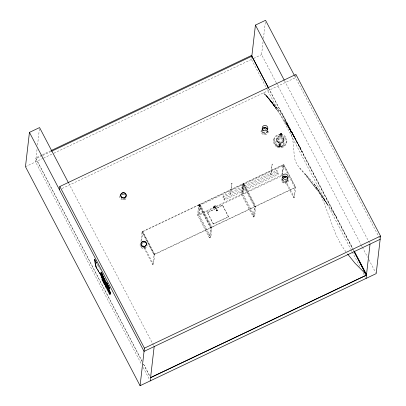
<?xml version="1.0" encoding="UTF-8"?>
<svg xmlns="http://www.w3.org/2000/svg" width="406" height="406" viewBox="0 0 406 406"><rect width="100%" height="100%" fill="white"/><g stroke="black" fill="none" stroke-linecap="round" stroke-linejoin="round"><path stroke-width="0.3" stroke-dasharray="2.03 1.52" d="M280.434 134.239L280.744 133.143M270.69 174.879L272.157 163.994L271.091 174.956L270.69 174.879L271.091 174.966M271.929 164.207L272.335 164.212M101.728 275.872L101.48 273.994L103.053 277.339M280.241 144.886C280.379 146.51 278.648 146.612 279.181 144.465M281.084 134.305C278.14 134.422 283.302 132.762 280.744 133.138M279.018 145.886L279.171 144.622M279.166 144.886L279.176 144.566M280.363 144.577L280.018 144.216M274.162 140.572L274.481 138.974M274.167 140.522L274.431 142.79M275.923 141.359L275.644 142.76L275.872 144.166M286.159 142.019L286.255 141.009M281.541 147.657C285.093 146.987 287.59 143.145 286.809 139.628M280.434 134.462L280.338 134.929C277.765 134.822 275.248 136.563 274.461 139.025M108.3 287.103L107.341 285.408M280.181 146.028L280.196 145.795M280.191 145.866L280.358 144.632M216.398 210.359C216.53 210.902 217.672 211.034 216.525 210.79C216.185 209.313 217.814 211.105 217.169 210.359C216.043 209.729 217.048 211.445 217.215 210.181C214.353 209.841 218.738 212.394 216.834 209.943M216.459 209.46C216.779 210.374 216.621 209.917 216.403 210.313M232.009 183.355L230.547 194.256L231.603 183.314L232.009 183.339L231.603 183.314M230.765 194.038L230.364 194.027M108.61 290.051L109.26 292.452L108.62 290.361M104.159 282.967L102.515 279.191L108.94 291.792M102.175 278.171L101.246 271.868L104.403 278.648M119.765 195.895C118.801 200.148 125.84 201.655 126.779 197.433M126.875 196.88L126.87 196.205M140.065 244.508C139.111 248.711 146.033 250.274 147.058 246.127M147.175 245.493L147.175 244.818M261.368 129.93C258.85 135.675 269.716 136.533 268.107 130.458M281.668 178.544C279.166 184.217 289.894 185.192 288.433 179.153M283.769 144.927L284.281 142.364M281.14 133.158L280.896 135.239M280.049 146.327L279.521 146.571L279.663 145.353M279.521 146.525L279.089 146.272M281.135 133.209L281.018 134.158M281.581 134.376L281.835 134.498L281.551 133.32L281.51 135.122L281.272 134.513L280.409 134.655M37.037 149.418L35.591 161.903L141.679 364.613M37.54 145.049L39.489 128.2M140.953 241.408L142.08 231.704L283.738 164.455L295.649 187.217L294.462 197.514L293.787 197.834L284.489 180.071M141.699 240.494L142.729 231.598L142.054 231.917L153.965 254.679L154.64 254.359L142.729 231.598M154.64 254.359L153.473 264.443L152.798 264.763L153.991 254.466L142.08 231.704M209.466 237.865L197.549 215.104L198.717 205.02L283.713 164.669L295.629 187.43L210.628 227.781L209.466 237.865L210.81 237.226L211.978 227.142L200.067 204.38L198.899 214.459L210.81 237.226M207.41 212.663L222.615 205.243L228.548 216.84L213.368 224.046L207.41 212.663L222.615 205.243M216.439 209.384L214.683 205.878L214.941 205.817L214.652 207.689L213.972 207.639L214.124 207.197L214.607 207.248L214.013 206.953L214.546 205.192L215.251 205.365L216.165 206.715L217.24 210.227M213.368 224.046L207.436 212.45M222.99 197.453L223.163 195.951L276.933 170.424L278.293 173.027L278.12 174.529L224.351 200.051L222.99 197.453L276.76 171.926L276.933 170.424M224.351 200.051L224.523 198.549L223.163 195.951M251.827 56.211L251.456 59.428L350.784 249.223M276.268 82.702L261.576 54.627L263.088 41.519M263.453 38.397L265.402 21.548M262.144 129.986L262.017 131.102L262.2 130.417M253.314 217.048L254.476 206.964L242.565 184.202L241.397 194.286L253.314 217.048L254.658 216.408L255.826 206.324L243.915 183.563L242.747 193.647L254.658 216.408M267.392 130.651L267.27 131.737L267.234 130.935M275.359 136.274L277.846 134.655L281.033 134.036M281.876 175.072L283.038 164.988L287.397 173.316M282.282 175.133L283.383 165.643L244.255 184.212L243.087 194.296L281.647 175.996M283.738 164.455L282.546 174.753L197.549 215.104M282.444 178.599L282.317 179.716L282.454 179.142A2.644 2.532 6.6 0 0 284.773 182.472A2.644 2.532 6.6 0 0 287.555 179.508M295.872 74.973L295.563 77.653L61.753 188.643M287.697 179.264L287.57 180.35L287.56 179.67M293.787 197.834L294.954 187.755L288.849 176.092M279.632 145.597L279.81 144.216M281.52 134.635L281.165 134.315M101.302 273.309L101.393 274.984M101.485 274.05L101.967 277.45L103.479 281.49M284.2 145.546L285.428 144.023L286.113 142.247M273.644 139.405L273.608 142.333M286.103 142.298L286.169 141.968M280.338 144.724L280.282 144.993M101.14 272.609L102.413 279.521M102.708 276.75L101.216 273.416L102.398 276.212M273.705 139.162L275.425 136.203M273.629 139.471L273.725 139.101M280.353 134.863L283.352 135.802L285.575 138.172M282.272 135.249C282.19 135.579 281.576 136.035 281.175 136.01C283.358 136.436 284.987 139.167 283.779 141.268C277.364 148.763 273.243 134.675 280.988 136.02M286.575 143.14L286.687 142.77M214.216 206.278C211.668 209.674 217.586 207.588 214.292 206.268M285.839 143.161L285.936 142.897M217.296 210.699L216.799 211.003M216.403 210.496L216.423 210.252M96.146 266.595L94.755 259.459L95.973 261.535M214.19 206.578L214.683 206.644L214.013 206.715L214.165 207.349L214.662 207.314L214.759 206.893M214.124 206.69L214.363 206.588M283.769 144.922L281.86 146.637M280.216 144.922L279.607 145.094L279.232 144.775M104.758 280.292L105.058 280.049L104.799 279.501M108.214 287.996L107.676 286.088M101.688 275.552L101.307 271.929A78.251 75.8 -11.7 0 0 102.901 275.684M280.089 146.256L279.698 146.343A0.518 0.447 6.9 0 0 280.221 146.175M108.113 286.89L107.554 287.088L108.696 292.604L109.701 294.827C112.685 293.883 108.245 289.991 109.574 287.697L108.757 286.418M107.387 288.356A97.349 94.299 -11.7 0 1 105.403 284.57L102.327 277.729L102.479 278.775A0.761 0.391 -24.4 0 0 102.383 279.003A0.599 0.31 -24.4 0 0 102.434 279.125L102.073 277.557M281.931 146.84L284.043 145.678M283.987 145.729L284.256 145.49M103.185 276.303L102.642 275.121A79.612 77.12 -11.7 0 1 101.236 271.868L100.059 272.462L101.398 278.958L109.701 294.827L108.361 288.331L109.559 287.727A79.612 77.12 -11.7 0 1 107.666 284.723L106.803 283.266L107.387 284.241M103.657 278.765L103.408 278.242L104.692 280.612M109.544 287.737L109.584 289.108M104.646 280.647L104.865 281.099M121.932 194.383L121.82 194.449A2.644 2.532 6.6 0 1 125.347 194.971M106.885 282.068L107.702 287.235L95.593 266.61L94.268 259.165L99.455 267.864M95.593 266.61L96.039 266.361L94.715 258.916L95.471 260.205M107.575 286.743L95.867 266.803L107.752 286.641L106.945 282.114M101.693 275.71L103.114 279.475L102.596 278.354L101.398 278.958L108.696 292.604L109.275 292.406M109.173 287.174L105.078 279.973L104.21 280.399L104.312 280.886L104.657 280.713L104.449 280.292M283.692 177.777L284.048 177.625M41.94 154.945L35.642 157.934L142.064 361.279M42.513 154.671L50.532 150.865M42.26 155.696L35.961 158.685L142.049 361.396M42.833 155.422L50.851 151.616M25.471 166.704L43.036 158.37M43.604 158.096L53.338 153.478M53.912 153.204L253.141 58.631M253.704 58.362L261.576 54.627M224.523 198.549L278.293 173.027M213.394 223.833L228.568 216.626M153.991 254.466L295.649 187.217M281.962 146.581L279.693 147.018L277.597 146.317M281.409 135.244L281.084 135.269M110.27 292.701L110.153 292.32A211.633 50.648 -27.6 0 1 109.661 289.955L109.539 287.676M122.277 194.215L124.363 194.261M280.551 134.01L280.942 134.005M277.328 146.378L279.465 147.068L281.708 146.906M281.668 146.916L281.977 146.825M102.713 279.876L101.733 276.126M263.87 128.976L264.189 128.905M284.175 177.589L285.712 177.6M110.112 292.919L110.904 294.152L110.133 292.416A205.045 49.075 -27.6 0 1 109.529 289.722L109.422 287.555L109.138 287.6A0.761 0.391 -24.4 0 1 108.818 287.56A0.599 0.31 -24.4 0 1 108.727 287.463L104.748 280.353M273.578 142.191C274.106 145.708 277.74 148.398 281.262 147.713M281.236 147.718L281.571 147.652M109.488 292.954L109.98 293.548A0.599 0.513 -33 0 0 110.097 293.726L110.275 293.848M264.382 128.885L264.9 128.885M279.749 143.399L278.831 143.886L278.359 145.003A1.974 1.67 -29 0 0 278.552 145.952M110.731 293.903L110.381 293.878A0.761 0.65 -33 0 1 110.092 293.731L106.925 288.098M279.704 144.181L279.653 144.176A0.538 0.497 -0.8 0 0 279.064 144.404M109.493 293.025L107.453 289.311M108.295 287.017L107.864 286.519M279.607 146.322L279.079 146.241M281.145 134.031L281.525 134.127M280.774 135.234L280.739 135.228A0.538 0.299 10.5 0 1 280.389 135.127M281.008 134.285L282.865 134.782L284.525 135.797M265.027 128.905L265.945 129.215M108.686 287.336L108.311 287.255L106.793 284.56L107.458 285.814M280.627 135.969L279.592 134.934M280.054 143.43L280.866 144.105L281.069 145.312A1.984 1.675 28.4 0 1 280.627 146.201M285.773 177.62L286.245 177.828M277.882 147.393L278.166 147.49M144.546 242.824L142.582 242.829A2.644 2.532 6.6 0 1 144.602 242.829L144.668 242.869M217.027 210.019L217.337 210.42M216.702 210.983L216.398 210.673M102.444 279.221L102.657 279.688L102.429 279.013M277.283 147.134L277.592 147.276M102.439 279.556L103.063 280.744M109.422 292.655L109.244 292.031M106.438 283.799L108.498 287.336L109.727 293.279L106.626 287.818M275.349 144.632L277.125 146.261M124.596 194.372L124.87 194.545M277.085 146.236L277.364 146.399M277.597 146.322L276.029 144.541M284.499 135.777L285.971 137.477L286.834 139.745M109.889 293.289L109.381 292.421M272.852 103.134L264.763 94.121L274.471 105.667L266.006 95.4L276.121 108.275L267.255 96.714L277.745 110.838L268.645 98.196L263.519 92.862L282.185 113.406L352.494 247.751M299.729 168.048L312.133 181.345A58.398 55.967 6.6 0 1 314.208 183.979A63.006 60.377 6.6 0 1 317.081 188.217A57.931 55.52 6.6 0 1 318.324 190.338L323.927 202.503L334.696 231.613A115.898 111.066 6.6 0 0 337.66 238.215L338.508 239.9M336.437 217.068L322.511 197.235L305.261 174.001L317.248 190.049L298.243 166.145L296.187 162.74L295 159.705A26.776 25.659 6.6 0 1 294.401 157.391L293.396 144.917A72.674 69.649 6.6 0 0 293.01 141.765L292.614 139.395A56.617 54.257 6.6 0 0 290.782 132.341L289.914 129.935A73.577 70.512 6.6 0 0 288.255 125.967A68.903 66.036 6.6 0 0 286.387 122.191L284.154 118.293A111.706 107.052 6.6 0 0 281.586 114.279A103.88 99.551 6.6 0 0 278.531 109.98L268.645 98.196L279.389 113.396L292.274 132.686L284.134 120.343L294.167 136.299L286.347 123.779L296.248 140.283L288.504 127.205L300.267 147.957L292.98 134.66L302.277 151.798L285.905 121.303M274.4 142.694L275.232 144.465M275.187 144.399L275.395 144.693M322.511 197.235L327.216 204.213L316.411 187.161M102.698 278.546L101.845 276.45A211.633 50.648 -27.6 0 1 101.358 274.086L101.15 272.989L104.91 280.886M108.818 286.616L109.508 287.687A78.251 75.8 -11.7 0 1 107.372 284.225M327.216 204.213L313.97 183.664L324.932 200.706M109.508 287.687L107.94 285.19M110.204 293.122L110.884 294.233L110.407 293.081M109.518 291.955L110.259 293.132M110.239 293.203L108.945 291.006M108.701 287.362L107.874 285.997M109.006 291.158L109.625 292.203M107.823 286.463L108.265 288.356M106.042 281.886L108.219 285.657M108.392 290.077L109.057 291.163M109.031 291.219L107.859 289.153A93.213 90.289 -11.7 0 1 104.956 283.606L105.413 284.555L103.576 280.617L105.413 284.555M109.463 292.696L107.082 288.549M96.217 261.951L96.953 263.195M94.268 259.165L99.368 267.848M99.688 268.391L100.642 270.02M96.039 266.361L108.148 286.986L108.879 290.737L108.58 289.26L108.712 289.975M107.793 287.184L95.684 266.559L94.359 259.114M109.727 293.279L108.377 290.848M107.6 286.088L107.164 285.327M105.545 280.937L107.336 284.19A73.268 70.974 -11.7 0 0 109.422 287.555M107.006 285.022L108.158 287.006L107.489 283.261M109.209 292.396L107.509 289.321M108.311 290.838L109.321 292.655L108.133 286.854M107.813 286.397L106.753 284.586M106.839 283.281L107.108 283.758M106.626 283.85L107.636 285.631M107.225 285.144L105.996 282.997M108.407 291.061L107.478 289.371M105.063 281.383L107.23 285.423M106.565 284.225L106.783 284.621L105.941 283.012M107.737 289.803L106.616 287.773L107.169 288.681M106.311 283.799L106.859 284.713M107.032 288.544L107.519 289.473M107.346 288.235L105.885 285.479M106.27 283.434L103.149 277.465M104.626 280.556L106.397 283.875M105.524 282.236L105.915 283.033M105.545 280.922L105.793 281.429M105.585 282.16L105.814 282.586M106.245 286.996L106.732 287.879M106.808 288.103L102.657 279.688L103.834 282.206M106.199 287.001L106.702 288.052M102.667 275.182L106.047 281.876M105.047 279.998L105.301 280.51M105.134 281.312L105.357 281.734M105.068 281.47L105.271 281.871M106.301 287.078L105.834 286.22L106.26 287.22M108.295 287.194L109.518 293.091M294.639 75.892L378.392 235.927M378.686 236.485L379.569 238.17M284.52 80.692L369.45 242.976M276.562 83.266L360.904 244.422M361.198 244.985L362.076 246.67M362.37 247.229L367.663 257.338M368.836 259.581L375.596 272.497M353.702 250.055L354.103 250.827M268.554 88.046L353.22 249.822M268.579 88.219L353.509 250.497M351.078 249.786L351.961 251.471M352.256 252.035L360.188 267.194M363.126 272.812L364.304 275.055M285.454 180.305L294.462 197.514M276.76 171.926L278.12 174.529M243.24 183.882L255.151 206.644M222.589 205.461L228.548 216.84M199.392 204.7L211.303 227.461M198.717 205.02L210.628 227.781M141.851 242.235L143.597 245.569M144.759 247.787L153.473 264.443M143.79 247.553L152.798 264.763M68.655 183.167L153.585 345.445M143.536 364.091L149.707 375.885M143.521 364.202L149.692 375.992M143.145 367.42L149.611 379.772M105.824 286.392L103.687 282.175M104.464 280.033L104.022 279.181M104.022 279.445L104.459 280.323M105.078 279.973L103.591 277.11M104.291 279.896L103.327 278.044M103.84 279.115L104.053 279.546M106.002 286.463L102.398 279.064L101.388 275.263M105.393 285.56L104.169 283.078M103.611 278.643L103.855 279.155M105.032 284.657L105.464 285.555M104.581 279.125L103.114 276.126M103.885 279.11L103.002 277.435M285.662 138.35L286.255 141.065M103.875 278.968L101.688 274.73M102.002 275.39L103.814 279.049M104.591 283.84L105.027 284.702M285.535 138.096L285.702 138.426M103.829 277.592L104.078 278.11M103.885 278.658L101.175 273.04A0.599 0.513 -33 0 1 101.114 272.832A0.761 0.65 -33 0 1 101.185 272.502L101.297 271.949L101.398 274.167A209.323 50.095 -27.6 0 0 101.881 276.522L101.591 274.36L101.952 275.151M105.418 284.55L108.493 290.209L107.377 288.321A96.587 93.563 -11.7 0 1 104.941 283.601M102.799 277.029L103.063 277.597M104.19 283.094L104.981 284.687L103.393 281.47L104.636 283.87M102.677 276.811L101.424 274.136L103.002 277.45M102.596 276.623L102.87 277.202M102.21 275.831L103.094 277.537M103.393 281.47L104.205 283.109M103.352 276.618L103.606 277.151L101.972 273.624M102.449 276.339L102.647 276.74M102.287 275.71L102.5 276.151M103.733 282.084L101.703 276.775M101.637 274.598L102.058 275.481M103.033 280.693L103.439 281.536M103.053 279.475L104.474 282.617L103.525 280.551M101.424 274.136L101.612 274.557M102.221 274.192L102.434 274.669M110.665 293.756L110.848 294.132L109.95 291.762L110.665 293.756L110.229 292.619M104.043 281.581L103.114 279.47M102.576 278.364L101.581 275.05M101.297 273.218L101.51 273.7M101.764 273.131L102.241 274.238M101.784 273.182L102.276 274.324M275.989 144.455L275.877 144.16M102.525 278.171L101.977 276.689A205.045 49.075 -27.6 0 1 101.454 273.954L101.388 272.198A73.268 70.974 -11.7 0 0 102.957 275.821M109.671 292.614L109.98 293.548L109.503 292.081L109.727 292.812M110.366 292.995L110.457 293.264M108.701 290.696L109.189 292.356M102.586 279.622L102.693 279.952L102.2 280.196L101.064 274.684L100.059 272.462L108.361 288.331L101.064 274.684L101.515 274.319L101.997 277.217M108.295 287.215L108.377 287.94M102.485 279.292L102.094 278.08M109.112 291.975L108.666 290.254M102.276 278.765L102.373 279.105M102.388 278.963L102.165 278.212M101.723 276.851L102.053 277.78M102.048 277.638L102.231 278.338L101.698 275.867L101.759 276.227M101.865 276.313L101.536 274.933M101.901 277.562L101.728 276.841M102.007 277.734L102.21 278.293M108.544 290.016L108.671 290.452M102.129 277.953L101.891 276.938M101.931 277.384L102.084 277.866M101.86 277.059L101.693 276.329L102.048 277.613M108.468 289.676L108.59 290.107M108.402 289.326L108.519 289.762M101.86 276.831L101.977 277.268M101.657 276.643L101.287 274.415M108.519 289.554L108.392 288.844M108.336 288.981L108.448 289.417M101.794 276.481L101.906 276.922M106.768 282.211L107.702 287.235M94.852 259.226L96.151 266.534M94.578 259.556L95.867 266.803M108.275 288.63L108.382 289.062M108.3 287.057L108.585 289.311M108.224 288.275L108.321 288.712M108.463 288.534L108.519 288.899M108.163 287.225L108.204 287.59M101.292 274.212L101.216 273.416M109.579 289.473L109.625 289.889A209.323 50.095 -27.6 0 0 110.112 292.239M101.454 273.954L101.495 274.365M345.983 251.832A96.557 92.532 6.6 0 1 338.472 239.916M267.437 130.844A2.837 2.715 6.6 0 1 264.468 134.036A2.837 2.715 6.6 0 1 261.961 130.453M264.342 128.621A2.837 2.715 6.6 0 1 264.966 128.626M282.261 179.061A2.837 2.715 6.6 0 0 284.662 182.639A2.837 2.715 6.6 0 0 287.768 179.665A2.837 2.715 6.6 0 1 282.302 179.239M284.159 177.32A2.837 2.715 6.6 0 1 285.839 177.366M125.241 198.488A2.837 2.715 6.6 0 1 121.379 198.463M122.399 193.901A2.837 2.715 6.6 0 1 122.597 193.845M123.997 193.855A2.837 2.715 6.6 0 1 124.378 193.982M125.104 198.417A2.644 2.532 6.6 0 1 121.501 198.392M145.541 247.102A2.837 2.715 6.6 0 1 141.283 246.635M143.699 242.382A2.837 2.715 6.6 0 1 144.1 242.428M145.262 247.147A2.644 2.532 6.6 0 1 141.435 246.594M287.595 179.645A2.644 2.537 6.6 0 1 282.454 179.082M283.764 177.671A2.644 2.532 6.6 0 1 286.296 177.772M267.534 130.849A2.837 2.715 6.6 0 1 261.971 130.433M267.346 130.859A2.644 2.537 6.6 0 1 262.154 130.468M267.25 130.894A2.644 2.532 6.6 0 1 264.377 133.848A2.644 2.532 6.6 0 1 262.205 130.346M263.991 128.869A2.644 2.532 6.6 0 1 265.991 129.159M279.638 134.756A1.974 0.929 27.7 0 1 279.912 134.305M279.851 134.239A1.233 0.507 16.8 0 1 280.744 134.092A1.233 0.507 16.8 0 1 281.896 134.548M281.906 134.65A1.984 0.858 -5.7 0 1 282.312 135.071M280.546 146.317A1.233 1.03 -9.7 0 1 278.536 146.099M279.414 146.322A0.518 0.447 7.1 0 1 278.942 146.018M283.561 139.786C283.627 143.805 276.897 143.521 277.131 139.618C277.009 135.751 283.784 135.832 283.561 139.831M276.659 139.4C276.192 143.952 283.86 144.546 284.043 139.943C284.51 135.391 276.836 134.802 276.659 139.4M199.417 204.482L198.224 214.784L210.141 237.546L211.328 227.243L199.417 204.482M200.407 205.03L199.239 215.114L241.737 194.936L242.905 184.852L200.407 205.03M243.265 183.669L242.072 193.966L253.983 216.728L255.176 206.431L243.265 183.669M278.643 138.06L278.212 141.653L281.962 142.105L282.398 138.512L278.643 138.06M214.018 206.882L214.043 206.801A0.756 0.726 6.6 0 1 215.078 207.578A0.756 0.726 6.6 0 1 213.876 208.07A0.756 0.726 6.6 0 1 214.023 206.821L214.018 206.867M280.45 134.087L280.191 134.295L280.46 134.087M198.707 205.126L142.714 231.704L154.63 254.466L210.618 227.888L198.707 205.126M213.937 207.573A0.756 0.726 6.6 0 0 215.134 207.08A0.756 0.726 6.6 0 0 214.079 206.324A0.756 0.726 6.6 0 0 213.937 207.573M213.977 207.486A0.68 0.65 6.6 0 0 215.058 207.055A0.68 0.65 6.6 0 0 214.119 206.37A0.68 0.65 6.6 0 0 213.977 207.486M278.399 142.521A3.192 3.06 6.6 0 0 283.469 140.466A3.192 3.06 6.6 0 0 279.039 137.264A3.192 3.06 6.6 0 0 278.399 142.521M277.668 145.678A3.908 3.745 6.6 0 0 283.88 143.161A3.908 3.745 6.6 0 0 278.45 139.238A3.908 3.745 6.6 0 0 277.668 145.678"/><path stroke-width="0.61" d="M68.36 182.604L39.565 127.575L29.445 132.381L25.471 166.704L140.08 385.7L376.184 273.619L380.529 236.074L295.933 74.435L59.834 186.516L59.459 189.734M140.08 385.7L144.424 348.155L59.834 186.516M150.2 380.899L154.173 346.572M251.745 56.936L255.425 25.101L265.544 20.3L294.345 75.328M366.065 278.425L370.039 244.097M51.1 150.596L251.502 55.465L268.554 88.046M51.425 151.347L251.827 56.211L268.285 87.655M144.424 348.155L380.529 236.074M380.158 239.296L144.054 351.373L29.445 132.381M150.59 377.57L366.451 275.101L354.103 251.507M150.575 377.676L366.435 275.207L354.093 251.624M347.617 254.049L354.895 263.083L366.775 275.045L354.504 251.593M255.425 25.101L284.225 80.134M282.398 177.899A2.837 2.715 6.6 0 1 287.905 178.498M282.571 178.011A2.644 2.537 6.6 0 1 287.681 178.391M262.093 129.286A2.837 2.715 6.6 0 1 267.574 129.697M262.332 129.23A2.644 2.537 6.6 0 1 267.381 129.778M263.342 130.28A2.837 2.715 6.6 0 0 267.838 128.438A2.837 2.715 6.6 0 0 263.89 125.606A2.837 2.715 6.6 0 0 263.342 130.28M283.647 178.894A2.837 2.715 6.6 0 0 288.143 177.052A2.837 2.715 6.6 0 0 284.19 174.22A2.837 2.715 6.6 0 0 283.647 178.894M121.759 197.494A2.837 2.715 6.6 0 0 126.256 195.646A2.837 2.715 6.6 0 0 122.302 192.82A2.837 2.715 6.6 0 0 121.759 197.494M142.059 246.102A2.837 2.715 6.6 0 0 146.556 244.26A2.837 2.715 6.6 0 0 142.607 241.428A2.837 2.715 6.6 0 0 142.059 246.102M121.729 197.301A2.644 2.537 6.6 0 0 126.038 195.839A2.644 2.537 6.6 0 0 122.531 192.982A2.644 2.537 6.6 0 0 121.729 197.301M142.034 245.914A2.644 2.537 6.6 0 0 146.338 244.453A2.644 2.537 6.6 0 0 142.831 241.59A2.644 2.537 6.6 0 0 142.034 245.914"/></g></svg>
